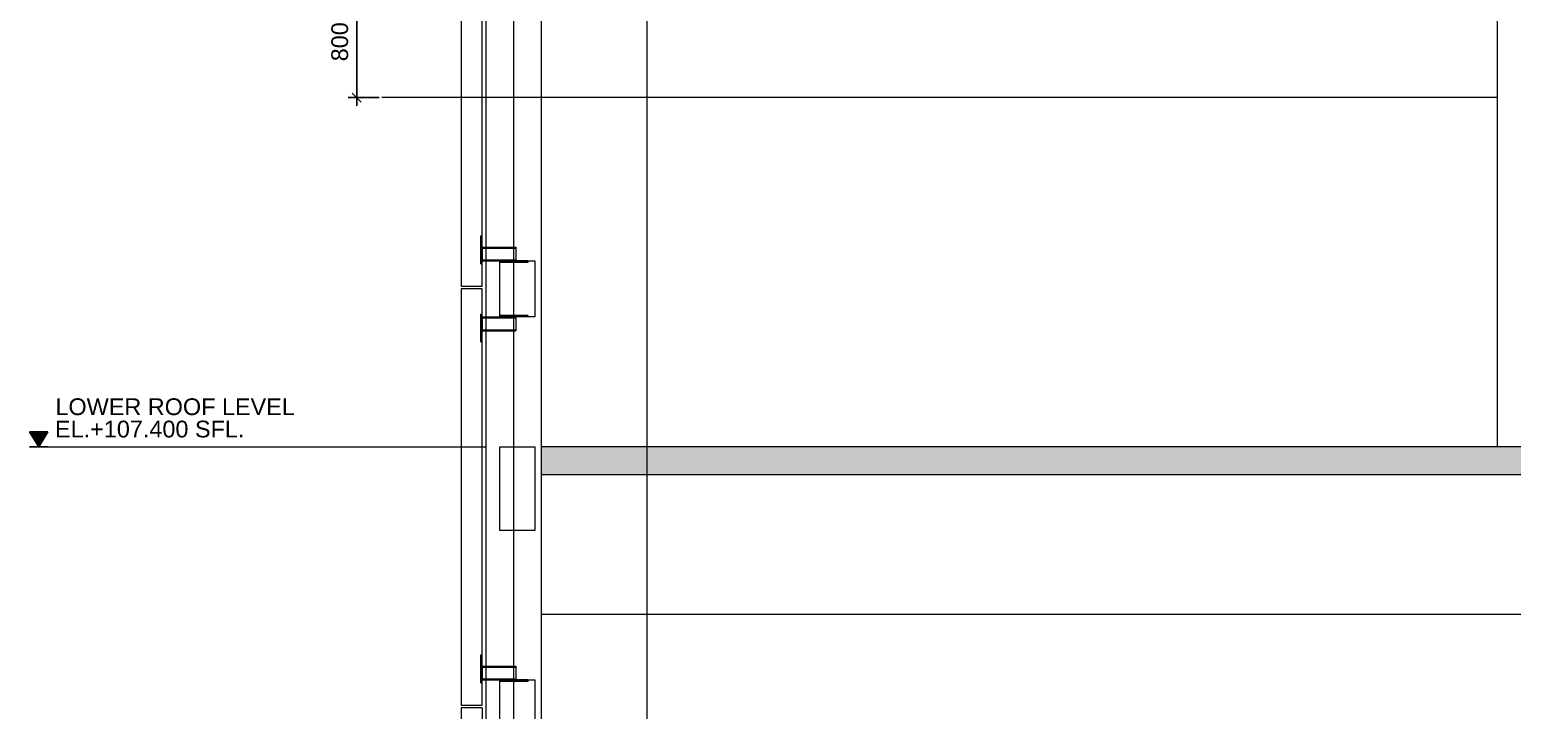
# Model space of a CAD drawing. Header units: millimetres. Extents: x 652937 to 1670132, y 1473552 to 2851037.
# Drawn here: x 663623.96 to 663634.58, y 1524559.1 to 1524563.97 of the extents above; entities that cross this region are included whole.
import ezdxf
from ezdxf.enums import TextEntityAlignment as Align

# ---------------------------------------------------------------- set-up
doc = ezdxf.new("R2010")
doc.units = ezdxf.units.MM
for name, pattern in [('Grid Line', [22.225, 12.7, -3.175, 3.175, -3.175]), ('HIDDEN', [0.375, 0.25, -0.125]), ('XKITLINE00', [0]), ('XKITLINE02', [4, 2, -2])]:
    doc.linetypes.add(name, pattern=pattern)
for name, color, linetype, lineweight in [('A-230-M_FLOOR', 7, 'Continuous', 25), ('Part', 7, 'Continuous', 0), ('Z-030-M_GRID', 7, 'Continuous', 9), ('Z-230-A_LEVEL', 7, 'Continuous', 9)]:
    doc.layers.add(name, color=color, linetype=linetype, lineweight=lineweight)
for name, color, linetype in [('CVA044__', 7, 'Continuous'), ('DIM', 7, 'Continuous'), ('HATCH', 7, 'Continuous'), ('S-DIM', 7, 'Continuous')]:
    doc.layers.add(name, color=color, linetype=linetype)
doc.styles.add('ANGSANA', font='angsana.shx', dxfattribs={"width": 0.9})
doc.styles.add('Arial', font='arial.ttf')
doc.dimstyles.new('Dim 40 - End', dxfattribs={"dimscale": 0.04, "dimtxt": 3, "dimasz": 1, "dimexe": 0, "dimexo": 2.5, "dimgap": 1.5, "dimtad": 1, "dimdec": 0, "dimlfac": 1000, "dimzin": 1, "dimdsep": 46, "dimtxsty": 'Arial', "dimblk": 'END', "dimcen": 0.09, "dimclrd": 7, "dimclre": 7, "dimclrt": 7, "dimadec": 0, "dimazin": 0, "dimtfac": 1, "dimtdec": 0, "dimtix": 1, "dimtofl": 0, "dimtmove": 2, "dimatfit": 3, "dimfxl": 1, "dimtfill": 1, "dimtfillclr": 256, "dimtolj": 1, "dimtzin": 0, "dimarcsym": 0})

# ---------------------------------------------------------------- blocks, each defined once
blk = doc.blocks.new('*A26732260')
at = {"layer": 'Part', "color": 7, "linetype": 'XKITLINE00', "lineweight": 0}
for p, q in [((801.279204, 147.372396), (801.279204, 149.372396)), ((801.279204, 149.372396), (802.529204, 149.372396)), ((802.529204, 149.372396), (802.529204, 147.372396)), ((802.529204, 147.372396), (801.279204, 147.372396))]:
    blk.add_line(p, q, dxfattribs=at)
blk = doc.blocks.new('*A26982284')
at = {"layer": 'Part', "color": 7, "linetype": 'XKITLINE02', "lineweight": 0}
for p, q in [((802.279258, 149.372396), (801.279258, 149.372396)), ((801.279258, 149.372396), (801.279258, 149.322396)), ((802.279258, 149.322396), (801.279258, 149.322396)), ((802.279258, 149.372396), (802.279258, 149.322396))]:
    blk.add_line(p, q, dxfattribs=at)
blk = doc.blocks.new('*A26992285')
at = {"layer": 'Part', "color": 7, "linetype": 'XKITLINE02', "lineweight": 0}
for p, q in [((802.279258, 147.422396), (801.279258, 147.422396)), ((801.279258, 147.422396), (801.279258, 147.372396)), ((802.279258, 147.372396), (801.279258, 147.372396)), ((802.279258, 147.422396), (802.279258, 147.372396))]:
    blk.add_line(p, q, dxfattribs=at)
blk = doc.blocks.new('*A27002286')
at = {"layer": 'Part', "color": 7, "linetype": 'XKITLINE02', "lineweight": 0}
for p, q in [((802.279258, 134.372396), (801.279258, 134.372396)), ((801.279258, 134.372396), (801.279258, 134.322396)), ((802.279258, 134.322396), (801.279258, 134.322396)), ((802.279258, 134.372396), (802.279258, 134.322396))]:
    blk.add_line(p, q, dxfattribs=at)
blk = doc.blocks.new('*A27042290')
at = {"layer": 'Part', "color": 7, "linetype": 'XKITLINE00', "lineweight": 0}
for p, q in [((800.649217, 180.072396), (799.899217, 180.072396)), ((799.899217, 180.072396), (799.899217, 163.422396)), ((800.649217, 163.422396), (800.649217, 180.072396)), ((799.899217, 163.422396), (800.649217, 163.422396)), ((800.649217, 163.372396), (799.899217, 163.372396)), ((799.899217, 163.372396), (799.899217, 148.472396)), ((800.649217, 148.472396), (800.649217, 163.372396)), ((799.899217, 148.472396), (800.649217, 148.472396)), ((800.649217, 148.372396), (799.899217, 148.372396)), ((799.899217, 148.372396), (799.899217, 133.472396)), ((800.649217, 133.472396), (800.649217, 148.372396)), ((799.899217, 133.472396), (800.649217, 133.472396)), ((800.649217, 133.372396), (799.899217, 133.372396)), ((799.899217, 133.372396), (799.899217, 124.01263)), ((800.649217, 133.372396), (800.649217, 124.01263))]:
    blk.add_line(p, q, dxfattribs=at)
blk = doc.blocks.new('*A27062292')
at = {"layer": 'Part', "color": 7, "linetype": 'XKITLINE02', "lineweight": 0}
for p, q in [((800.599217, 135.272396), (800.599252, 135.272396)), ((800.599217, 134.272396), (800.599217, 135.272396)), ((800.599217, 135.272396), (800.649252, 135.272396)), ((800.599252, 135.272396), (800.599252, 134.272396)), ((800.649217, 134.272396), (800.649217, 135.272396)), ((800.649252, 134.272396), (800.649252, 135.272396)), ((800.599252, 134.272396), (800.599217, 134.272396)), ((800.599217, 134.272396), (800.649252, 134.272396))]:
    blk.add_line(p, q, dxfattribs=at)
blk = doc.blocks.new('*A27072293')
at = {"layer": 'Part', "color": 7, "linetype": 'XKITLINE00', "lineweight": 0}
for p, q in [((800.649234, 134.872396), (801.279204, 134.872396)), ((800.649234, 134.834896), (801.279204, 134.834896)), ((800.649234, 134.409896), (801.279204, 134.409896)), ((800.649234, 134.372396), (801.279204, 134.372396))]:
    blk.add_line(p, q, dxfattribs=at)
at = {"layer": 'Part', "color": 7, "linetype": 'XKITLINE02', "lineweight": 0}
for p, q in [((800.649234, 134.872396), (800.649234, 134.372396)), ((801.279204, 134.872396), (801.849234, 134.872396)), ((801.279204, 134.834896), (801.849234, 134.834896)), ((801.849234, 134.872396), (801.849234, 134.372396)), ((801.279204, 134.409896), (801.849234, 134.409896)), ((801.279204, 134.372396), (801.849234, 134.372396))]:
    blk.add_line(p, q, dxfattribs=at)
blk = doc.blocks.new('*A27102296')
at = {"layer": 'Part', "color": 7, "linetype": 'XKITLINE02', "lineweight": 0}
for p, q in [((800.599217, 147.472396), (800.599252, 147.472396)), ((800.599217, 146.472396), (800.599217, 147.472396)), ((800.599217, 147.472396), (800.649252, 147.472396)), ((800.599252, 147.472396), (800.599252, 146.472396)), ((800.649217, 146.472396), (800.649217, 147.472396)), ((800.649252, 146.472396), (800.649252, 147.472396)), ((800.599252, 146.472396), (800.599217, 146.472396)), ((800.599217, 146.472396), (800.649252, 146.472396))]:
    blk.add_line(p, q, dxfattribs=at)
blk = doc.blocks.new('*A27112297')
at = {"layer": 'Part', "color": 7, "linetype": 'XKITLINE00', "lineweight": 0}
for p, q in [((800.649234, 147.372396), (801.279204, 147.372396)), ((800.649234, 147.334896), (801.279204, 147.334896)), ((800.649234, 146.909896), (801.279204, 146.909896)), ((800.649234, 146.872396), (801.279204, 146.872396))]:
    blk.add_line(p, q, dxfattribs=at)
at = {"layer": 'Part', "color": 7, "linetype": 'XKITLINE02', "lineweight": 0}
for p, q in [((800.649234, 147.372396), (800.649234, 146.872396)), ((801.279204, 147.372396), (801.849234, 147.372396)), ((801.279204, 147.334896), (801.849234, 147.334896)), ((801.849234, 147.372396), (801.849234, 146.872396)), ((801.279204, 146.909896), (801.849234, 146.909896)), ((801.279204, 146.872396), (801.849234, 146.872396))]:
    blk.add_line(p, q, dxfattribs=at)
blk = doc.blocks.new('*A27122298')
at = {"layer": 'Part', "color": 7, "linetype": 'XKITLINE02', "lineweight": 0}
for p, q in [((800.599217, 150.272396), (800.599252, 150.272396)), ((800.599217, 149.272396), (800.599217, 150.272396)), ((800.599217, 150.272396), (800.649252, 150.272396)), ((800.599252, 150.272396), (800.599252, 149.272396)), ((800.649217, 149.272396), (800.649217, 150.272396)), ((800.649252, 149.272396), (800.649252, 150.272396)), ((800.599252, 149.272396), (800.599217, 149.272396)), ((800.599217, 149.272396), (800.649252, 149.272396))]:
    blk.add_line(p, q, dxfattribs=at)
blk = doc.blocks.new('*A27132299')
at = {"layer": 'Part', "color": 7, "linetype": 'XKITLINE00', "lineweight": 0}
for p, q in [((800.649234, 149.872396), (801.279204, 149.872396)), ((800.649234, 149.834896), (801.279204, 149.834896)), ((800.649234, 149.409896), (801.279204, 149.409896)), ((800.649234, 149.372396), (801.279204, 149.372396))]:
    blk.add_line(p, q, dxfattribs=at)
at = {"layer": 'Part', "color": 7, "linetype": 'XKITLINE02', "lineweight": 0}
for p, q in [((800.649234, 149.872396), (800.649234, 149.372396)), ((801.279204, 149.872396), (801.849234, 149.872396)), ((801.279204, 149.834896), (801.849234, 149.834896)), ((801.849234, 149.872396), (801.849234, 149.372396)), ((801.279204, 149.409896), (801.849234, 149.409896)), ((801.279204, 149.372396), (801.849234, 149.372396))]:
    blk.add_line(p, q, dxfattribs=at)
blk = doc.blocks.new('*A27212307')
at = {"layer": 'Part', "color": 7, "linetype": 'XKITLINE00', "lineweight": 0}
for p, q in [((801.279204, 132.372396), (801.279204, 134.372396)), ((801.279204, 134.372396), (802.529204, 134.372396)), ((802.529204, 134.372396), (802.529204, 132.372396)), ((802.529204, 132.372396), (801.279204, 132.372396))]:
    blk.add_line(p, q, dxfattribs=at)
blk = doc.blocks.new('*A27222308')
at = {"layer": 'Part', "color": 7, "linetype": 'XKITLINE00', "lineweight": 0}
for p, q in [((801.279204, 139.722396), (801.279204, 142.722396)), ((801.279204, 142.722396), (802.529204, 142.722396)), ((802.529204, 142.722396), (802.529204, 139.722396)), ((802.529204, 139.722396), (801.279204, 139.722396))]:
    blk.add_line(p, q, dxfattribs=at)
blk = doc.blocks.new('LEV-SEC')
blk.add_hatch(color=7).paths.add_polyline_path([(-1.62, 2.67), (0, 0), (1.62, 2.67)])
at = {"color": 7}
for p, q in [((-1.62, 2.67), (0, 0)), ((1.62, 2.67), (-1.62, 2.67)), ((0, 0), (1.62, 2.67)), ((1.62, 0), (-1.62, 0))]:
    blk.add_line(p, q, dxfattribs=at)
at = {"color": 7, "style": 'ANGSANA'}
blk.add_attdef('ELEVATION', text='', height=2.4, dxfattribs=at).set_placement((2.91, 2.21), align=Align.BOTTOM_LEFT)
blk = doc.blocks.new('END')
at = {"color": 7}
for p, q in [((1.5, 0), (-1.5, 0)), ((-0.8, -0.8), (0.8, 0.8)), ((0, 1.5), (0, -1.5))]:
    blk.add_line(p, q, dxfattribs=at)
blk = doc.blocks.new('*D2365')
at = {"layer": 'Defpoints', "color": 7, "transparency": 16777216}
for p in [(663626.564, 1524564.288), (663626.304, 1524563.488), (663626.564, 1524563.488)]:
    blk.add_point(p, dxfattribs=at)
at = {"layer": 'S-DIM', "color": 7, "lineweight": -2, "transparency": 16777216}
for p, q in [((663626.464, 1524564.288), (663626.304, 1524564.288)), ((663626.304, 1524564.248), (663626.304, 1524563.528)), ((663626.464, 1524563.488), (663626.304, 1524563.488))]:
    blk.add_line(p, q, dxfattribs=at)
at = {"layer": 'S-DIM', "color": 7, "lineweight": -2, "transparency": 16777216, "xscale": 0.04, "yscale": 0.04, "zscale": 0.04}
for p, rotation in [((663626.304, 1524564.288), 90), ((663626.304, 1524563.488), 270)]:
    blk.add_blockref('END', p, dxfattribs=dict(at, rotation=rotation))
at = {"layer": 'S-DIM', "color": 7, "transparency": 16777216, "insert": (663626.183, 1524563.888), "char_height": 0.12, "attachment_point": 5, "rotation": 90, "style": 'Arial', "bg_fill": 3, "box_fill_scale": 1.1, "bg_fill_color": 256, "bg_fill_true_color": 13158600, "bg_fill_transparency": 0}
blk.add_mtext('\\A1;800', dxfattribs=at)

msp = doc.modelspace()

# ---------------------------------------------------------------- hatches: boundary and pattern name
at = {"layer": 'HATCH'}
h = msp.add_hatch(dxfattribs=at)
h.set_pattern_fill('CROSS', scale=0.02)
h.paths.add_polyline_path([(663627.6277, 1524560.9881), (663643.6827, 1524560.9881), (663643.6827, 1524560.7881), (663627.6277, 1524560.7881)])

# ---------------------------------------------------------------- linework, layer by layer
at = {"layer": 'A-230-M_FLOOR', "color": 7, "lineweight": 9}
for points in [[(663627.6277, 1524558.4294), (663627.6277, 1524568.0081), (663627.2277, 1524568.0081), (663627.2277, 1524558.4294)], [(663634.7177, 1524560.9881), (663634.7177, 1524568.0081), (663634.4677, 1524568.0081), (663634.4677, 1524560.9881)]]:
    msp.add_lwpolyline(points, dxfattribs=at)
at = {"layer": 'Part', "color": 7, "linetype": 'XKITLINE00', "lineweight": 0}
for p, q in [((663634.4677, 1524563.4881), (663627.6277, 1524563.4881)), ((663643.6827, 1524560.9881), (663627.6286, 1524560.9881)), ((663643.6827, 1524560.7881), (663627.6286, 1524560.7881)), ((663643.6827, 1524559.7881), (663627.6286, 1524559.7881))]:
    msp.add_line(p, q, dxfattribs=at)
at = {"layer": 'Z-030-M_GRID', "color": 7, "linetype": 'Grid Line'}
for p, q in [((663628.3827, 1524551.7463), (663628.3827, 1524572.8993)), ((663627.4277, 1524551.7463), (663627.4277, 1524569.4144))]:
    msp.add_line(p, q, dxfattribs=at)
at = {"layer": 'Z-030-M_GRID', "color": 7, "linetype": 'HIDDEN', "ltscale": 10}
msp.add_line((663627.6277, 1524563.4881), (663626.4846, 1524563.4881), dxfattribs=at)
at = {"layer": 'Z-230-A_LEVEL', "color": 7, "linetype": 'Grid Line', "ltscale": 0.5}
msp.add_line((663624.0276, 1524560.9881), (663627.2277, 1524560.9881), dxfattribs=at)

# ---------------------------------------------------------------- block references
at = {"color": 7, "lineweight": 0, "xscale": 0.2, "yscale": 0.2, "zscale": 0.2}
for name in ['*A27042290', '*A27122298', '*A27132299', '*A26732260', '*A26982284', '*A27102296', '*A27112297', '*A26992285', '*A27222308', '*A27062292', '*A27072293', '*A27002286', '*A27212307']:
    msp.add_blockref(name, (663467.0729, 1524532.4437), dxfattribs=at)
at = {"layer": 'DIM', "color": 7}
ref = msp.add_blockref('LEV-SEC', (663624.0276, 1524560.9881), dxfattribs=dict(at, xscale=0.04, yscale=0.04, zscale=0.04))
ref.add_attrib('ELEVATION', 'EL.+107.400 SFL.', dxfattribs={"layer": '0', "color": 7, "height": 0.12, "style": 'Arial'}).set_placement((663624.1442, 1524561.0189), align=Align.BOTTOM_LEFT)

# ---------------------------------------------------------------- texts
at = {"layer": 'CVA044__', "color": 7, "style": 'Arial'}
msp.add_text('LOWER ROOF LEVEL', height=0.12, dxfattribs=at).set_placement((663624.1473, 1524561.2148))

# ---------------------------------------------------------------- next in the draw order: dimensions: what is measured, and where the dimension line sits
at = {"layer": 'S-DIM', "color": 7}
dim = msp.add_linear_dim(base=(663626.3043, 1524563.4881), p1=(663626.5639, 1524564.2881), p2=(663626.5639, 1524563.4881), angle=90, dimstyle='Dim 40 - End', override={"dimclrd": 7, "dimclre": 7, "dimclrt": 7}, dxfattribs=at)
dim.commit()
dim.dimension.update_dxf_attribs({"geometry": '*D2365', "text_midpoint": (663626.183, 1524563.8881)})

doc.saveas('drawing.dxf')
